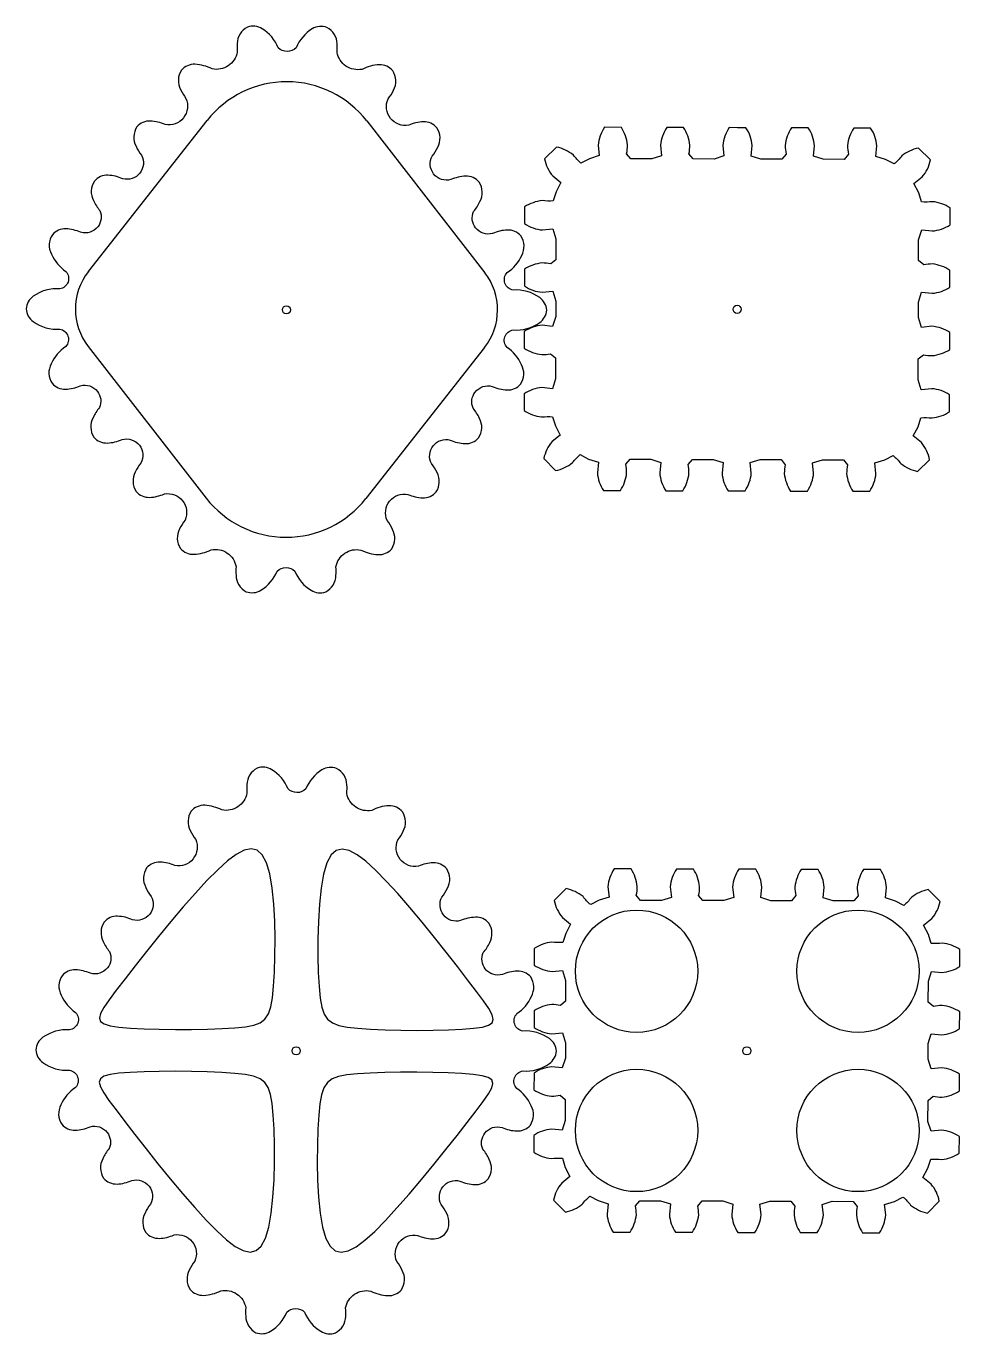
# Model space of a CAD drawing. Extents: x -1387 to -927, y -599 to 47.
import ezdxf

# ---------------------------------------------------------------- set-up
doc = ezdxf.new("R2010")
doc.units = 0
doc.header["$MEASUREMENT"] = 0
doc.layers.get('0').update_dxf_attribs({"color": 1})

msp = doc.modelspace()

# ---------------------------------------------------------------- linework, layer by layer
at = {"linetype": 'Continuous'}
for p, q in [((-1356.61, -74.44), (-1297.99, 0.14)), ((-1219.2, -0.07), (-1160.99, -74.97)), ((-1356.69, -111.41), (-1298.41, -186.25)), ((-1161.09, -111.92), (-1219.65, -186.42))]:
    msp.add_line(p, q, dxfattribs=at)
for points in [[(-1186.5, -160.4, -0.302919), (-1178.01, -157.58, 0.093113), (-1170.68, -159.32, 0.228842), (-1164.01, -156.41, 0.276483), (-1163.59, -146.84, 0.071704), (-1166.74, -141.87, -0.274415), (-1165.7, -133.85, -0.306598), (-1157.25, -131.13, 0.092699), (-1149.95, -132.85, 0.228822), (-1143.28, -129.94, 0.276497), (-1142.85, -120.37, 0.137489), (-1149.98, -111.82, -0.280197), (-1151.06, -106.59, -0.275655), (-1147, -103.24, 0.172128), (-1133.86, -99.56, 0.220872), (-1130.4, -93.43, 0.220872), (-1133.84, -87.28, 0.172128), (-1146.96, -83.54, -0.275655), (-1151, -80.17, -0.280197), (-1149.9, -74.95, 0.137489), (-1142.73, -66.43, 0.276497), (-1143.12, -56.86, 0.228822), (-1149.77, -53.92, 0.092699), (-1157.08, -55.61, -0.306598), (-1165.52, -52.85, -0.274415), (-1166.52, -44.83, 0.071704), (-1163.35, -39.87, 0.276483), (-1163.73, -30.3, 0.228842), (-1170.38, -27.36, 0.093113), (-1177.72, -29.06, -0.302919), (-1186.2, -26.21, -0.296529), (-1186.91, -17.45, 0.063238), (-1184.18, -13.03, 0.276526), (-1184.56, -3.46, 0.228826), (-1191.22, -0.52, 0.092339), (-1198.5, -2.2, -0.605864), (-1208.69, 10.74, 0.062239), (-1206.01, 15.1, 0.276524), (-1206.4, 24.68, 0.228814), (-1213.05, 27.61, 0.109032), (-1221.55, 25.36, -0.418242), (-1233.89, 33.75, 0.050675), (-1233.83, 37.92, 0.276467), (-1238.86, 46.07, 0.228872), (-1246.1, 45.36, 0.154657), (-1254.12, 36, -0.209176), (-1258.5, 34.14, -0.209176), (-1262.88, 36.03, 0.154657), (-1270.84, 45.43, 0.228872), (-1278.07, 46.18, 0.276467), (-1283.16, 38.06, 0.050675), (-1283.12, 33.89, -0.418242), (-1295.5, 25.56, 0.109032), (-1303.99, 27.86, 0.228814), (-1310.66, 24.96, 0.276524), (-1311.09, 15.39, 0.062239), (-1308.44, 11.02, -0.605864), (-1318.71, -1.87, 0.092339), (-1325.98, -0.15, 0.228826), (-1332.65, -3.05, 0.276526), (-1333.08, -12.62, 0.063238), (-1330.38, -17.06, -0.296529), (-1331.14, -25.81, -0.302919), (-1339.63, -28.62, 0.093113), (-1346.95, -26.88, 0.228842), (-1353.63, -29.78, 0.276483), (-1354.06, -39.35, 0.071704), (-1350.91, -44.33, -0.274415), (-1351.96, -52.34, -0.306598), (-1360.42, -55.05, 0.092699), (-1367.71, -53.33, 0.228822), (-1374.38, -56.23, 0.276497), (-1374.82, -65.8, 0.137489), (-1367.7, -74.35, -0.280197), (-1366.62, -79.58, -0.275655), (-1370.69, -82.93, 0.172128), (-1383.83, -86.6, 0.224864), (-1387.31, -92.85, 0.224864), (-1383.86, -99.13, 0.172128), (-1370.73, -102.85, -0.275655), (-1366.68, -106.22, -0.280197), (-1367.78, -111.44, 0.137489), (-1374.94, -119.97, 0.276497), (-1374.55, -129.54, 0.228822), (-1367.89, -132.47, 0.092699), (-1360.59, -130.78, -0.306598), (-1352.14, -133.52, -0.274415), (-1351.13, -141.55, 0.071704), (-1354.3, -146.51, 0.276483), (-1353.91, -156.08, 0.228842), (-1347.25, -159.01, 0.093113), (-1339.91, -157.3, -0.302919), (-1331.44, -160.15, -0.296529), (-1330.72, -168.9, 0.063238), (-1333.44, -173.33, 0.276526), (-1333.05, -182.9, 0.228826), (-1326.39, -185.83, 0.092339), (-1319.11, -184.15, -0.605864), (-1308.91, -197.08, 0.062239), (-1311.58, -201.44, 0.276524), (-1311.19, -211.01, 0.228814), (-1304.53, -213.94, 0.109032), (-1296.03, -211.68, -0.418242), (-1283.69, -220.06, 0.050675), (-1283.74, -224.23, 0.276467), (-1278.7, -232.38, 0.228872), (-1271.46, -231.66, 0.154657), (-1263.45, -222.29, -0.209176), (-1259.07, -220.42, -0.209176), (-1254.7, -222.3, 0.154657), (-1246.72, -231.7, 0.228872), (-1239.49, -232.44, 0.276467), (-1234.41, -224.32, 0.050675), (-1234.45, -220.15, -0.418242), (-1222.08, -211.81, 0.109032), (-1213.59, -214.1, 0.228814), (-1206.92, -211.19, 0.276524), (-1206.5, -201.62, 0.062239), (-1209.15, -197.25, -0.605864), (-1198.9, -184.36, 0.092339), (-1191.63, -186.06, 0.228826), (-1184.96, -183.16, 0.276526), (-1184.54, -173.59, 0.063238), (-1187.24, -169.15, -0.296529)], [(-947.01, -117.52), (-944.48, -115.45, 0.043196), (-940.18, -115.91, 0.11937), (-931.5, -112.85), (-931.48, -104.54, 0.130309), (-940.29, -101.44), (-945.45, -101.97), (-946.96, -97.06), (-946.95, -93.28), (-946.94, -89.49), (-945.41, -84.59), (-940.24, -85.15, 0.130309), (-931.42, -82.09), (-931.4, -73.79, 0.11937), (-940.06, -70.68, 0.043196), (-944.36, -71.12), (-946.88, -69.04), (-946.85, -58.73), (-945.32, -53.83), (-940.16, -54.39, 0.130309), (-931.34, -51.34), (-931.32, -43.03, 0.119389), (-939.98, -39.93, -0.049062), (-945.42, -40.03), (-946.79, -35.55), (-949.18, -31), (-945.13, -27.75, 0.129589), (-941.05, -19.35), (-946.91, -13.46, 0.119392), (-955.23, -17.39, -0.050899), (-959, -21.31), (-963.14, -19.12), (-968.04, -17.58), (-967.48, -12.42, 0.129548), (-970.54, -3.6), (-978.84, -3.58, 0.119381), (-981.95, -12.24, 0.048105), (-981.52, -16.54), (-983.59, -19.06), (-993.9, -19.03), (-998.8, -17.5), (-998.24, -12.34, 0.129548), (-1001.3, -3.52), (-1009.6, -3.49, 0.119382), (-1012.71, -12.16, 0.048108), (-1012.28, -16.46), (-1014.35, -18.98), (-1024.66, -18.95), (-1029.56, -17.42), (-1029, -12.26, 0.129548), (-1032.06, -3.43), (-1036.21, -3.42), (-1040.36, -3.41, 0.129548), (-1043.47, -12.22), (-1042.93, -17.38), (-1047.84, -18.89), (-1058.15, -18.86), (-1060.21, -16.33, 0.048109), (-1059.76, -12.03, 0.119382), (-1062.82, -3.35), (-1071.12, -3.33, 0.129548), (-1074.23, -12.13), (-1073.69, -17.3), (-1078.6, -18.8), (-1088.91, -18.78), (-1090.97, -16.25, 0.048105), (-1090.52, -11.95, 0.119382), (-1093.58, -3.27), (-1101.88, -3.24, 0.129548), (-1104.99, -12.05), (-1104.45, -17.22), (-1109.36, -18.72), (-1113.51, -20.9, -0.050899), (-1117.26, -16.95, 0.119392), (-1125.56, -12.98), (-1131.45, -18.84, 0.129589), (-1127.42, -27.26), (-1123.39, -30.53), (-1125.8, -35.07), (-1127.19, -39.54, -0.049062), (-1132.64, -39.41, 0.119389), (-1141.31, -42.47), (-1141.34, -50.77, 0.130309), (-1132.53, -53.88), (-1127.36, -53.34), (-1125.86, -58.25), (-1125.89, -68.56), (-1128.42, -70.62, 0.043196), (-1132.72, -70.17, 0.11937), (-1141.4, -73.23), (-1141.42, -81.53, 0.130309), (-1132.61, -84.63), (-1127.45, -84.1), (-1125.94, -89.01), (-1125.95, -92.8), (-1125.96, -96.58), (-1127.49, -101.49), (-1132.66, -100.92, 0.130309), (-1141.48, -103.98), (-1141.5, -112.28, 0.11937), (-1132.84, -115.39, 0.043196), (-1128.54, -114.96), (-1126.02, -117.04), (-1126.04, -127.34), (-1127.58, -132.24), (-1132.74, -131.68, 0.130309), (-1141.56, -134.74), (-1141.58, -143.04, 0.119389), (-1132.92, -146.15, -0.049062), (-1127.48, -146.04), (-1126.11, -150.52), (-1123.72, -155.07), (-1127.77, -158.32, 0.129589), (-1131.85, -166.73), (-1125.99, -172.61, 0.119392), (-1117.67, -168.68, -0.050899), (-1113.9, -164.76), (-1109.76, -166.96), (-1104.86, -168.49), (-1105.42, -173.65, 0.129548), (-1102.36, -182.48), (-1094.06, -182.5, 0.119382), (-1090.95, -173.84, 0.048105), (-1091.38, -169.53), (-1089.3, -167.01), (-1079, -167.04), (-1074.1, -168.57), (-1074.66, -173.73, 0.129548), (-1071.6, -182.56), (-1063.3, -182.58, 0.119382), (-1060.19, -173.92, 0.048108), (-1060.62, -169.61), (-1058.54, -167.1), (-1048.24, -167.12), (-1043.34, -168.65), (-1043.9, -173.82, 0.129548), (-1040.84, -182.64), (-1036.69, -182.65), (-1032.54, -182.66, 0.129548), (-1029.43, -173.86), (-1029.97, -168.69), (-1025.06, -167.19), (-1014.75, -167.21), (-1012.69, -169.74, 0.048109), (-1013.14, -174.04, 0.119382), (-1010.08, -182.72), (-1001.78, -182.75, 0.129548), (-998.67, -173.94), (-999.21, -168.77), (-994.3, -167.27), (-983.99, -167.3), (-981.93, -169.83, 0.048105), (-982.38, -174.13, 0.119382), (-979.32, -182.81), (-971.02, -182.83, 0.129548), (-967.91, -174.02), (-968.45, -168.85), (-963.54, -167.35), (-959.39, -165.18, -0.050899), (-955.64, -169.12, 0.119392), (-947.34, -173.09), (-941.45, -167.24, 0.129589), (-945.48, -158.81), (-949.51, -155.54), (-947.1, -151), (-945.71, -146.53, -0.049062), (-940.26, -146.66, 0.119389), (-931.59, -143.6), (-931.56, -135.3, 0.130309), (-940.37, -132.2), (-945.54, -132.73), (-947.04, -127.82)], [(-1260.85, -93.3, -1), (-1256.85, -93.3, -1)], [(-1038.45, -93.04, -1), (-1034.45, -93.04, -1)], [(-1181.7, -526.04, -0.302919), (-1173.21, -523.22, 0.093113), (-1165.88, -524.96, 0.228842), (-1159.22, -522.05, 0.276483), (-1158.79, -512.48, 0.071704), (-1161.94, -507.51, -0.274415), (-1160.9, -499.49, -0.306598), (-1152.45, -496.77, 0.092699), (-1145.15, -498.49, 0.228822), (-1138.48, -495.58, 0.276497), (-1138.06, -486.01, 0.137489), (-1145.19, -477.46, -0.280197), (-1146.27, -472.23, -0.275655), (-1142.2, -468.88, 0.172128), (-1129.07, -465.2, 0.220872), (-1125.6, -459.07, 0.220872), (-1129.04, -452.92, 0.172128), (-1142.16, -449.18, -0.275655), (-1146.21, -445.81, -0.280197), (-1145.1, -440.59, 0.137489), (-1137.94, -432.07, 0.276497), (-1138.32, -422.5, 0.228822), (-1144.97, -419.56, 0.092699), (-1152.28, -421.25, -0.306598), (-1160.72, -418.49, -0.274415), (-1161.72, -410.47, 0.071704), (-1158.55, -405.51, 0.276483), (-1158.93, -395.94, 0.228842), (-1165.59, -393, 0.093113), (-1172.93, -394.7, -0.302919), (-1181.4, -391.85, -0.296529), (-1182.11, -383.09, 0.063238), (-1179.38, -378.67, 0.276526), (-1179.77, -369.1, 0.228826), (-1186.42, -366.16, 0.092339), (-1193.7, -367.84, -0.605864), (-1203.89, -354.89, 0.062239), (-1201.22, -350.54, 0.276524), (-1201.6, -340.96, 0.228814), (-1208.26, -338.03, 0.109032), (-1216.75, -340.28, -0.418242), (-1229.09, -331.89, 0.050675), (-1229.03, -327.72, 0.276467), (-1234.07, -319.57, 0.228872), (-1241.31, -320.28, 0.154657), (-1249.32, -329.64, -0.209176), (-1253.71, -331.5, -0.209176), (-1258.08, -329.61, 0.154657), (-1266.05, -320.21, 0.228872), (-1273.28, -319.46, 0.276467), (-1278.36, -327.58, 0.050675), (-1278.33, -331.75, -0.418242), (-1290.71, -340.08, 0.109032), (-1299.19, -337.78, 0.228814), (-1305.86, -340.68, 0.276524), (-1306.3, -350.25, 0.062239), (-1303.65, -354.62, -0.605864), (-1313.91, -367.51, 0.092339), (-1321.18, -365.79, 0.228826), (-1327.85, -368.69, 0.276526), (-1328.29, -378.26, 0.063238), (-1325.58, -382.7, -0.296529), (-1326.34, -391.45, -0.302919), (-1334.83, -394.26, 0.093113), (-1342.16, -392.52, 0.228842), (-1348.83, -395.42, 0.276483), (-1349.26, -404.99, 0.071704), (-1346.12, -409.96, -0.274415), (-1347.17, -417.98, -0.306598), (-1355.62, -420.69, 0.092699), (-1362.92, -418.97, 0.228822), (-1369.59, -421.87, 0.276497), (-1370.02, -431.44, 0.137489), (-1362.9, -439.99, -0.280197), (-1361.83, -445.22, -0.275655), (-1365.89, -448.57, 0.172128), (-1379.03, -452.24, 0.224864), (-1382.51, -458.49, 0.224864), (-1379.06, -464.76, 0.172128), (-1365.94, -468.49, -0.275655), (-1361.89, -471.86, -0.280197), (-1362.99, -477.08, 0.137489), (-1370.14, -485.61, 0.276497), (-1369.75, -495.18, 0.228822), (-1363.1, -498.11, 0.092699), (-1355.79, -496.41, -0.306598), (-1347.35, -499.16, -0.274415), (-1346.34, -507.19, 0.071704), (-1349.5, -512.15, 0.276483), (-1349.11, -521.72, 0.228842), (-1342.45, -524.65, 0.093113), (-1335.12, -522.94, -0.302919), (-1326.64, -525.79, -0.296529), (-1325.92, -534.54, 0.063238), (-1328.64, -538.97, 0.276526), (-1328.25, -548.54, 0.228826), (-1321.6, -551.47, 0.092339), (-1314.32, -549.79, -0.605864), (-1304.11, -562.72, 0.062239), (-1306.78, -567.08, 0.276524), (-1306.39, -576.65, 0.228814), (-1299.73, -579.58, 0.109032), (-1291.24, -577.32, -0.418242), (-1278.89, -585.7, 0.050675), (-1278.95, -589.87, 0.276467), (-1273.9, -598.02, 0.228872), (-1266.66, -597.3, 0.154657), (-1258.66, -587.93, -0.209176), (-1254.28, -586.06, -0.209176), (-1249.9, -587.94, 0.154657), (-1241.93, -597.34, 0.228872), (-1234.69, -598.08, 0.276467), (-1229.62, -589.96, 0.050675), (-1229.66, -585.79, -0.418242), (-1217.28, -577.45, 0.109032), (-1208.8, -579.74, 0.228814), (-1202.13, -576.83, 0.276524), (-1201.7, -567.26, 0.062239), (-1204.36, -562.89, -0.605864), (-1194.11, -550, 0.092339), (-1186.84, -551.7, 0.228826), (-1180.17, -548.8, 0.276526), (-1179.74, -539.23, 0.063238), (-1182.45, -534.79, -0.296529)], [(-942.22, -483.42), (-939.69, -481.35, 0.043196), (-935.39, -481.81, 0.11937), (-926.71, -478.75), (-926.68, -470.45, 0.130309), (-935.49, -467.34), (-940.66, -467.88), (-942.16, -462.97), (-942.15, -459.18), (-942.14, -455.39), (-940.61, -450.49), (-935.45, -451.05, 0.130309), (-926.62, -448), (-926.6, -439.69, 0.11937), (-935.26, -436.59, 0.043196), (-939.57, -437.02), (-942.09, -434.94), (-942.06, -424.64), (-940.53, -419.73), (-935.37, -420.3, 0.130309), (-926.54, -417.24), (-926.52, -408.94, 0.119389), (-935.18, -405.83, -0.049062), (-940.62, -405.93), (-942, -401.46), (-944.38, -396.91), (-940.33, -393.65, 0.129589), (-936.26, -385.25), (-942.11, -379.36, 0.119392), (-950.43, -383.29, -0.050899), (-954.21, -387.22), (-958.34, -385.02), (-963.25, -383.49), (-962.68, -378.33, 0.129548), (-965.74, -369.5), (-974.05, -369.48, 0.119381), (-977.15, -378.14, 0.048105), (-976.72, -382.45), (-978.8, -384.96), (-989.1, -384.94), (-994.01, -383.41), (-993.44, -378.24, 0.129548), (-996.5, -369.42), (-1004.81, -369.4, 0.119382), (-1007.91, -378.06, 0.048108), (-1007.48, -382.36), (-1009.56, -384.88), (-1019.86, -384.85), (-1024.77, -383.32), (-1024.2, -378.16, 0.129548), (-1027.26, -369.34), (-1031.41, -369.33), (-1035.57, -369.31, 0.129548), (-1038.67, -378.12), (-1038.14, -383.29), (-1043.05, -384.79), (-1053.35, -384.76), (-1055.42, -382.23, 0.048109), (-1054.96, -377.93, 0.119382), (-1058.02, -369.25), (-1066.33, -369.23, 0.129548), (-1069.43, -378.04), (-1068.9, -383.21), (-1073.81, -384.71), (-1084.11, -384.68), (-1086.18, -382.15, 0.048105), (-1085.72, -377.85, 0.119382), (-1088.78, -369.17), (-1097.08, -369.15, 0.129548), (-1100.19, -377.96), (-1099.66, -383.12), (-1104.57, -384.63), (-1108.71, -386.8, -0.050899), (-1112.47, -382.86, 0.119392), (-1120.77, -378.88), (-1126.66, -384.74, 0.129589), (-1122.62, -393.16), (-1118.59, -396.44), (-1121, -400.97), (-1122.4, -405.45, -0.049062), (-1127.84, -405.31, 0.119389), (-1136.52, -408.37), (-1136.54, -416.68, 0.130309), (-1127.73, -419.78), (-1122.57, -419.25), (-1121.06, -424.16), (-1121.09, -434.46), (-1123.62, -436.53, 0.043196), (-1127.92, -436.07, 0.11937), (-1136.6, -439.13), (-1136.62, -447.43, 0.130309), (-1127.82, -450.54), (-1122.65, -450), (-1121.15, -454.91), (-1121.16, -458.7), (-1121.17, -462.49), (-1122.7, -467.39), (-1127.86, -466.83, 0.130309), (-1136.68, -469.88), (-1136.71, -478.19, 0.11937), (-1128.04, -481.29, 0.043196), (-1123.74, -480.86), (-1121.22, -482.94), (-1121.25, -493.24), (-1122.78, -498.15), (-1127.94, -497.58, 0.130309), (-1136.77, -500.64), (-1136.79, -508.94, 0.119389), (-1128.13, -512.05, -0.049062), (-1122.68, -511.95), (-1121.31, -516.43), (-1118.93, -520.98), (-1122.98, -524.23, 0.129589), (-1127.05, -532.63), (-1121.2, -538.52, 0.119392), (-1112.88, -534.59, -0.050899), (-1109.1, -530.67), (-1104.96, -532.86), (-1100.06, -534.39), (-1100.62, -539.56, 0.129548), (-1097.57, -548.38), (-1089.26, -548.4, 0.119382), (-1086.16, -539.74, 0.048105), (-1086.59, -535.44), (-1084.51, -532.92), (-1074.2, -532.94), (-1069.3, -534.48), (-1069.86, -539.64, 0.129548), (-1066.81, -548.46), (-1058.5, -548.48, 0.119382), (-1055.4, -539.82, 0.048108), (-1055.83, -535.52), (-1053.75, -533), (-1043.44, -533.03), (-1038.54, -534.56), (-1039.1, -539.72, 0.129548), (-1036.05, -548.54), (-1031.89, -548.56), (-1027.74, -548.57, 0.129548), (-1024.64, -539.76), (-1025.17, -534.59), (-1020.26, -533.09), (-1009.96, -533.12), (-1007.89, -535.65, 0.048109), (-1008.35, -539.95, 0.119382), (-1005.29, -548.63), (-996.98, -548.65, 0.129548), (-993.88, -539.84), (-994.41, -534.68), (-989.5, -533.17), (-979.2, -533.2), (-977.13, -535.73, 0.048105), (-977.59, -540.03, 0.119382), (-974.53, -548.71), (-966.22, -548.73, 0.129548), (-963.12, -539.92), (-963.65, -534.76), (-958.74, -533.25), (-954.59, -531.08, -0.050899), (-950.84, -535.02, 0.119392), (-942.54, -539), (-936.65, -533.14, 0.129589), (-940.68, -524.72), (-944.72, -521.44), (-942.31, -516.91), (-940.91, -512.44, -0.049062), (-935.47, -512.57, 0.119389), (-926.79, -509.51), (-926.77, -501.2, 0.130309), (-935.57, -498.1), (-940.74, -498.64), (-942.24, -493.73)], [(-1256.05, -458.94, -1), (-1252.05, -458.94, -1)], [(-1033.65, -458.94, -1), (-1029.65, -458.94, -1)]]:
    msp.add_lwpolyline(points, format="xyb", close=True, dxfattribs=at)
for points in [[(-1298.06, -374.91), (-1303.76, -381.1), (-1309.76, -387.94), (-1315.89, -395.18), (-1321.99, -402.59), (-1327.89, -409.92), (-1333.44, -416.93), (-1338.47, -423.39), (-1342.82, -429.06), (-1346.34, -433.75), (-1348.95, -437.53), (-1350.58, -440.49), (-1351.16, -442.77), (-1350.61, -444.46), (-1348.86, -445.69), (-1345.86, -446.56), (-1341.52, -447.2), (-1335.84, -447.68), (-1329.09, -448.04), (-1321.59, -448.28), (-1313.66, -448.39), (-1305.65, -448.37), (-1297.86, -448.24), (-1290.64, -447.98), (-1284.31, -447.61), (-1279.11, -447.09), (-1274.99, -446.29), (-1271.82, -445.07), (-1269.44, -443.27), (-1267.73, -440.72), (-1266.54, -437.28), (-1265.74, -432.79), (-1265.19, -427.1), (-1264.77, -420.15), (-1264.52, -412.22), (-1264.46, -403.71), (-1264.64, -395.01), (-1265.12, -386.51), (-1265.92, -378.6), (-1267.1, -371.67), (-1268.7, -366.1), (-1270.76, -362.2), (-1273.28, -359.95), (-1276.26, -359.24), (-1279.7, -359.95), (-1283.6, -361.99), (-1287.96, -365.23), (-1292.78, -369.57)], [(-1238.9, -366.18), (-1240.53, -371.74), (-1241.75, -378.67), (-1242.6, -386.58), (-1243.11, -395.07), (-1243.35, -403.77), (-1243.34, -412.28), (-1243.12, -420.21), (-1242.75, -427.17), (-1242.22, -432.87), (-1241.44, -437.36), (-1240.27, -440.81), (-1238.57, -443.37), (-1236.2, -445.2), (-1233.03, -446.45), (-1228.91, -447.27), (-1223.71, -447.83), (-1217.38, -448.26), (-1210.15, -448.57), (-1202.37, -448.76), (-1194.34, -448.83), (-1186.42, -448.78), (-1178.91, -448.59), (-1172.16, -448.28), (-1166.48, -447.82), (-1162.14, -447.21), (-1159.13, -446.34), (-1157.39, -445.11), (-1156.83, -443.4), (-1157.4, -441.11), (-1159.02, -438.11), (-1161.61, -434.31), (-1165.11, -429.58), (-1169.44, -423.88), (-1174.44, -417.38), (-1179.95, -410.33), (-1185.81, -402.96), (-1191.87, -395.52), (-1197.96, -388.24), (-1203.92, -381.37), (-1209.59, -375.15), (-1214.84, -369.78), (-1219.64, -365.42), (-1223.98, -362.15), (-1227.87, -360.09), (-1231.31, -359.36), (-1234.29, -360.06), (-1236.82, -362.3)], [(-1284.38, -470.05), (-1290.71, -469.62), (-1297.93, -469.31), (-1305.71, -469.12), (-1313.72, -469.05), (-1321.64, -469.1), (-1329.14, -469.27), (-1335.9, -469.58), (-1341.57, -470.02), (-1345.91, -470.62), (-1348.92, -471.47), (-1350.67, -472.68), (-1351.23, -474.37), (-1350.66, -476.64), (-1349.05, -479.61), (-1346.46, -483.4), (-1342.95, -488.11), (-1338.63, -493.79), (-1333.63, -500.27), (-1328.11, -507.31), (-1322.24, -514.67), (-1316.18, -522.1), (-1310.09, -529.37), (-1304.12, -536.23), (-1298.45, -542.45), (-1293.21, -547.81), (-1288.42, -552.17), (-1284.08, -555.43), (-1280.2, -557.48), (-1276.76, -558.22), (-1273.79, -557.53), (-1271.26, -555.3), (-1269.19, -551.43), (-1267.57, -545.89), (-1266.35, -538.99), (-1265.51, -531.11), (-1264.99, -522.64), (-1264.76, -513.97), (-1264.77, -505.5), (-1264.99, -497.59), (-1265.36, -490.65), (-1265.89, -484.98), (-1266.66, -480.5), (-1267.83, -477.06), (-1269.54, -474.5), (-1271.9, -472.68), (-1275.08, -471.44), (-1279.19, -470.61)], [(-1166.65, -470.65), (-1172.33, -470.17), (-1179.08, -469.82), (-1186.57, -469.6), (-1194.49, -469.49), (-1202.5, -469.51), (-1210.27, -469.64), (-1217.49, -469.9), (-1223.82, -470.27), (-1229.01, -470.79), (-1233.12, -471.59), (-1236.3, -472.81), (-1238.67, -474.61), (-1240.38, -477.15), (-1241.57, -480.58), (-1242.37, -485.05), (-1242.92, -490.73), (-1243.33, -497.66), (-1243.59, -505.56), (-1243.65, -514.04), (-1243.46, -522.71), (-1242.99, -531.18), (-1242.18, -539.06), (-1241, -545.97), (-1239.4, -551.52), (-1237.34, -555.4), (-1234.81, -557.64), (-1231.83, -558.34), (-1228.38, -557.62), (-1224.47, -555.58), (-1220.11, -552.34), (-1215.29, -548), (-1210.01, -542.67), (-1204.31, -536.48), (-1198.31, -529.64), (-1192.19, -522.41), (-1186.1, -515.01), (-1180.2, -507.7), (-1174.66, -500.7), (-1169.63, -494.25), (-1165.29, -488.6), (-1161.78, -483.93), (-1159.18, -480.18), (-1157.56, -477.24), (-1157, -474.99), (-1157.55, -473.32), (-1159.3, -472.11), (-1162.31, -471.26)]]:
    msp.add_lwpolyline(points, close=True, dxfattribs=at)
for centre in [(-1086.07, -419.66), (-976.76, -419.66), (-1086.07, -498.23), (-976.76, -498.23)]:
    msp.add_circle(centre, 30.19, dxfattribs=at)
for centre, radius, start, end in [((-1258.68, -30.75), 50, 37.8531, 141.83414), ((-1333.02, -92.98), 30, 141.83414, 217.90969), ((-1184.68, -93.38), 30, 321.83414, 37.8531), ((-1258.96, -155.52), 50, 217.90969, 321.83414)]:
    msp.add_arc(centre, radius, start, end, dxfattribs=at)

doc.saveas('drawing.dxf')
